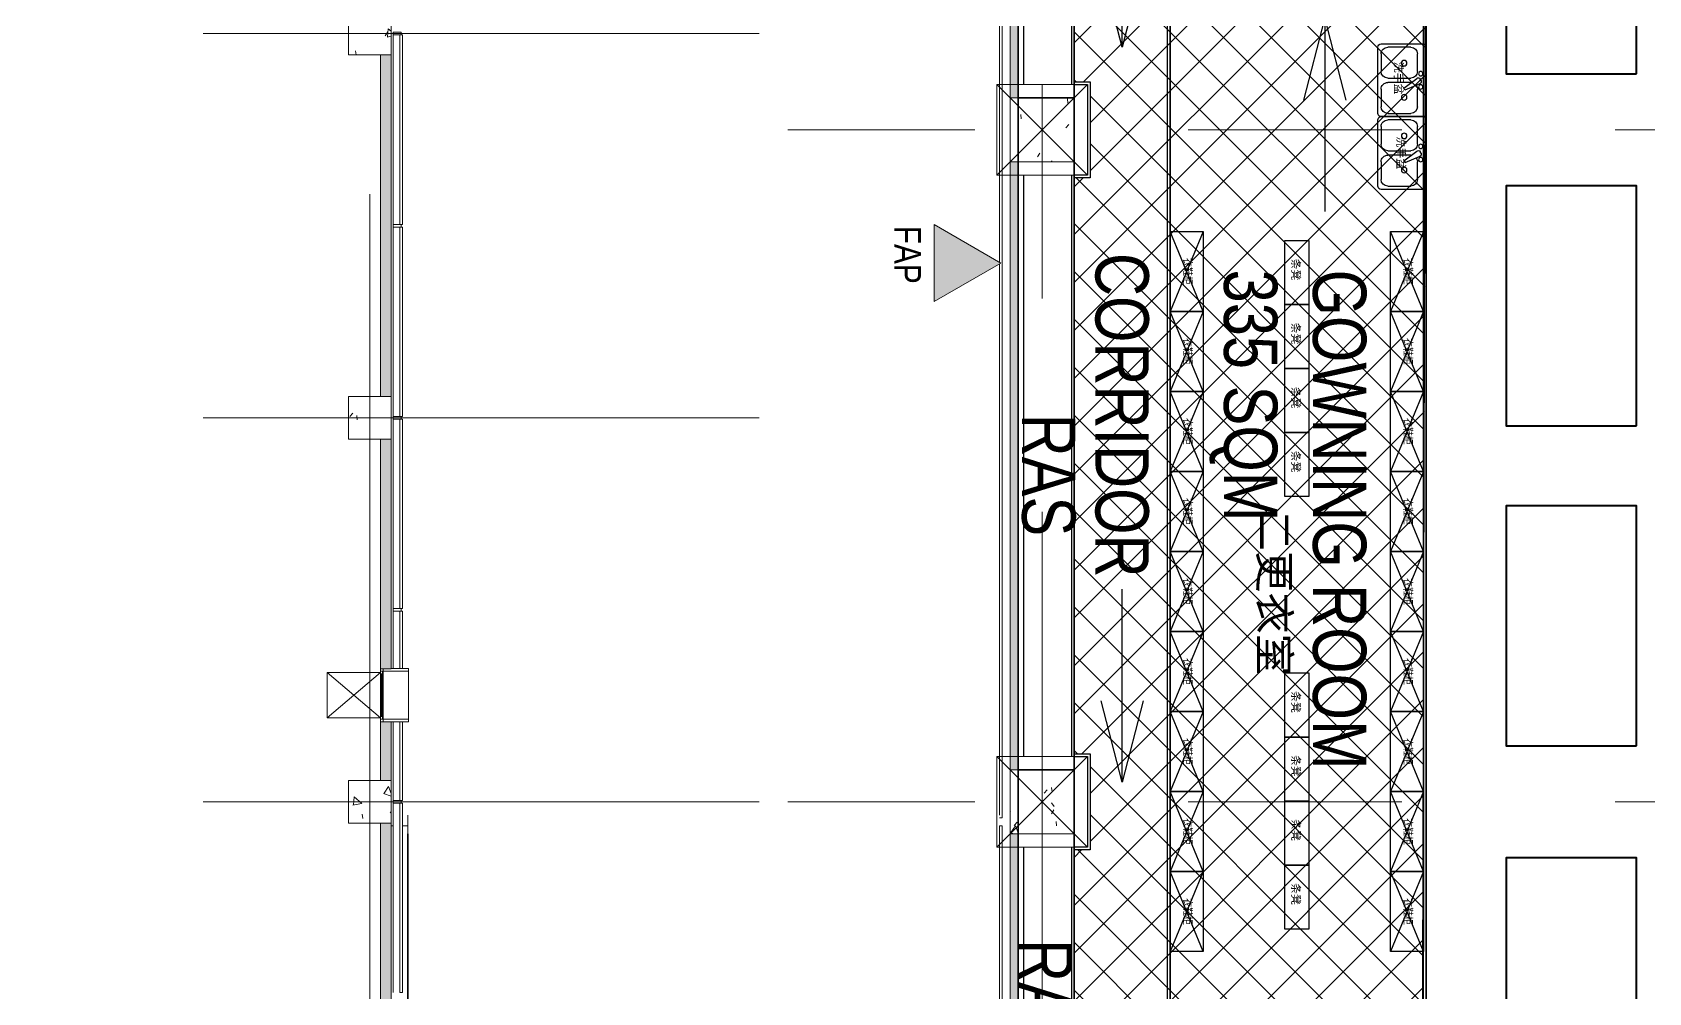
# Model space of a CAD drawing. Extents: x -14231 to 516634, y -267190 to 70805.
# Drawn here: x 388583 to 418883, y -114869 to -96869 of the extents above; entities that cross this region are included whole.
import ezdxf
from ezdxf.enums import TextEntityAlignment as Align

# ---------------------------------------------------------------- set-up
doc = ezdxf.new("R2010")
doc.units = 0
doc.header["$LTSCALE"] = 8
for name, pattern in [('Access Line', [382.3, 250, -132.3]), ('Centre', [7937.5, 1587.5, -1190.625, 3968.75, -1190.625]), ('IDA - Grid Line', [3500, 2000, -500, 500, -500]), ('IDA - Hidden 065', [537.5, 375, -162.5])]:
    doc.linetypes.add(name, pattern=pattern)
doc.layers.get('0').update_dxf_attribs({"color": 1, "linetype": 'CONTINUOUS'})
for name, color, linetype in [('0-1.7M Column', 254, 'CONTINUOUS'), ('0-T100非抗岩棉库板H10000', 1, 'CONTINUOUS'), ('0-T50单抗铝蜂巢库板H3000', 161, 'CONTINUOUS'), ('188K-SM-03-F10-ARCH-PA-Y2257103$0$K-TXT', 7, 'CONTINUOUS'), ('Ceiling FL+3000', 6, 'CONTINUOUS'), ('Ceiling FL+5000', 150, 'CONTINUOUS'), ('CTCI', 4, 'CONTINUOUS'), ('x_plan$0$A-EQPM-PLUM', 142, 'CONTINUOUS'), ('x_plan$0$A-FURN', 44, 'CONTINUOUS'), ('防火一小时岩棉库板隔间（双抗）H10000', 170, 'CONTINUOUS')]:
    doc.layers.add(name, color=color, linetype=linetype)
for name, color, linetype, lineweight in [('A-_--------_A', 7, 'CONTINUOUS', 9), ('A-_ANOTGRID_E', 7, 'CONTINUOUS', 9), ('A-_CLAD----_E', 7, 'CONTINUOUS', 9), ('A-_CLAD----_E1', 7, 'CONTINUOUS', 9), ('A-_FLOR----_E', 7, 'CONTINUOUS', 9), ('A-_WALL----_E', 7, 'CONTINUOUS', 9), ('A-_WALL----_H', 7, 'CONTINUOUS', 9), ('A-_WIND----_E', 7, 'CONTINUOUS', 9), ('A-COLN----_E', 7, 'CONTINUOUS', 9), ('A-COLN----_E1', 7, 'CONTINUOUS', 9)]:
    doc.layers.add(name, color=color, linetype=linetype, lineweight=lineweight)
doc.layers.add('A-_--------_E-', color=7, linetype='CONTINUOUS', lineweight=9, true_color=0x00a600)
doc.styles.add('Arial', font='arial.ttf', dxfattribs={"width": 0.8, "height": 0.25})
doc.styles.add('Arial Narrow_2', font='ARIALN.TTF', dxfattribs={"width": 0.8, "height": 0.22})
doc.styles.add('Site Area', font='arial.ttf', dxfattribs={"width": 0.8})
doc.styles.add('x_plan$0$HZF', font='romansc.shx', dxfattribs={"width": 0.8, "bigfont": 'hzdf.shx'})
doc.styles.add('x_plan$0$XFL10-layout-XXX$0$Standard', font='txt')
doc.dimstyles.new('IDA_-_Arial_-_2_5mm_-_Black_-_Diagonal', dxfattribs={"dimscale": 304.8, "dimtxt": 639.644359, "dimasz": 0.82021, "dimexe": 0.82021, "dimexo": 0.82021, "dimgap": 0, "dimtad": 1, "dimdec": 0, "dimzin": 0, "dimdsep": 46, "dimtxsty": 'Arial Narrow_2', "dimblk1": 'OBLIQUE', "dimblk2": 'OBLIQUE', "dimsah": 1, "dimcen": 0.09, "dimdle": 0.82021, "dimazin": 0, "dimtfac": 1, "dimtdec": 4, "dimtix": 1, "dimtmove": 0, "dimatfit": 3, "dimfxl": 1, "dimtvp": 1, "dimtolj": 1, "dimtzin": 0, "dimarcsym": 2})

# ---------------------------------------------------------------- blocks, each defined once
blk = doc.blocks.new('IDA - Rectangle Column - 800W X 800D-V7-PH1 LEVEL 3 - PROBE')
at = {"layer": 'A-COLN----_E1', "true_color": 0xaaaaaa}
h = blk.add_hatch(dxfattribs=at)
h.set_pattern_fill('FP_9', color=253, style=0, pattern_type=2)
h.set_pattern_definition([(320, (-325556.1, 917457.2), (-159.3907, -1821.8403), [190.5, -2095.5]), (265, (-325556.1, 917457.2), (1910.5674, 352.428), [152.4, -1676.4]), (10.451, (-325569.4, 917305.4), (1751.166, -1469.4262), [161.9, -1780.901]), (316.184, (-325048.1, 917457.2), (-420.428, -2710.791), [285.75, -3143.25]), (6.636, (-325083.2, 917231.3), (2474.276, -2374.0256), [242.85, -2671.351]), (261.184, (-325048, 917457.2), (2474.2525, -2374.05), [228.6, -2514.6]), (291, (-325175.1, 917203.2), (-1022.6516, -1516.1442), [190.5, -2095.5]), (236, (-325175.1, 917203.2), (1841.8805, -618.021), [152.4, -1676.4]), (341.451, (-325260.3, 917076.8), (819.2124, -2134.1713), [161.9, -1780.901]), (307.5, (-325556.1, 917457.2), (845.5504, -30.88603), [83.82, -1572.26, 83.82, -3300.73]), (307.5, (-325556.1, 917457.2), (845.5504, -30.88603), [-1739.9, -1617.98, 83.82, -1598.93]), (277.5, (-325556.1, 917457.2), (1001.80575, -668.1966), [83.82, -886.46, 83.82, -2175.51]), (277.5, (-325556.1, 917457.2), (1001.80575, -668.1966), [-1054.1, -1534.16, 83.82, -557.53]), (237.5, (-325556.1, 918023.6), (-57.2896, -1355.90933), [83.82, -551.18, 83.82, -4526.28]), (237.5, (-325556.1, 918023.6), (-57.2896, -1355.90933), [-718.82, -1897.38, 83.82, -2545.08]), (227.5, (-325556.1, 918277.6), (254.2664, -1481.2932), [83.82, -741.68, 83.82, -3098.8]), (227.5, (-325556.1, 918277.6), (254.2664, -1481.2932), [-909.32, -1231.9, 83.82, -1783.08])])
h.paths.add_polyline_path([(-400, -400), (400, -400), (400, 400), (-400, 400)])
at = {"layer": 'A-COLN----_E', "color": 253, "true_color": 0xaaaaaa}
for p, q in [((400, 400), (-400, 400)), ((-400, 400), (-400, -400)), ((400, -400), (400, 400)), ((-400, -400), (400, -400))]:
    blk.add_line(p, q, dxfattribs=at)
blk = doc.blocks.new('IDA - Rectangle Column - 800W X 800D-V8-PH1 LEVEL 3 - PROBE')
at = {"layer": 'A-COLN----_E1', "true_color": 0xaaaaaa}
h = blk.add_hatch(dxfattribs=at)
h.set_pattern_fill('FP_10', color=253, style=0, pattern_type=2)
h.set_pattern_definition([(320, (-325556.1, 910257.2), (-159.3907, -1821.8403), [190.5, -2095.5]), (265, (-325556.1, 910257.2), (1910.5674, 352.428), [152.4, -1676.4]), (10.451, (-325569.4, 910105.4), (1751.166, -1469.4262), [161.9, -1780.901]), (316.184, (-325048.1, 910257.2), (-420.428, -2710.791), [285.75, -3143.25]), (6.636, (-325083.2, 910031.3), (2474.276, -2374.0256), [242.85, -2671.351]), (261.184, (-325048, 910257.2), (2474.2525, -2374.05), [228.6, -2514.6]), (291, (-325175.1, 910003.2), (-1022.6516, -1516.1442), [190.5, -2095.5]), (236, (-325175.1, 910003.2), (1841.8805, -618.021), [152.4, -1676.4]), (341.451, (-325260.3, 909876.8), (819.2124, -2134.1713), [161.9, -1780.901]), (307.5, (-325556.1, 910257.2), (845.5504, -30.88603), [83.82, -1572.26, 83.82, -3300.73]), (307.5, (-325556.1, 910257.2), (845.5504, -30.88603), [-1739.9, -1617.98, 83.82, -1598.93]), (277.5, (-325556.1, 910257.2), (1001.80575, -668.1966), [83.82, -886.46, 83.82, -2175.51]), (277.5, (-325556.1, 910257.2), (1001.80575, -668.1966), [-1054.1, -1534.16, 83.82, -557.53]), (237.5, (-325556.1, 910823.6), (-57.2896, -1355.90933), [83.82, -551.18, 83.82, -4526.28]), (237.5, (-325556.1, 910823.6), (-57.2896, -1355.90933), [-718.82, -1897.38, 83.82, -2545.08]), (227.5, (-325556.1, 911077.6), (254.2664, -1481.2932), [83.82, -741.68, 83.82, -3098.8]), (227.5, (-325556.1, 911077.6), (254.2664, -1481.2932), [-909.32, -1231.9, 83.82, -1783.08])])
h.paths.add_polyline_path([(-400, -400), (400, -400), (400, 400), (-400, 400)])
at = {"layer": 'A-COLN----_E', "color": 253, "true_color": 0xaaaaaa}
for p, q in [((400, 400), (-400, 400)), ((-400, 400), (-400, -400)), ((400, -400), (400, 400)), ((-400, -400), (400, -400))]:
    blk.add_line(p, q, dxfattribs=at)
blk = doc.blocks.new('IDA - Rectangle Column - 800W X 800D-V9-PH1 LEVEL 3 - PROBE')
at = {"layer": 'A-COLN----_E1', "true_color": 0xaaaaaa}
h = blk.add_hatch(dxfattribs=at)
h.set_pattern_fill('FP_11', color=253, style=0, pattern_type=2)
h.set_pattern_definition([(320, (-325556.1, 903057.2), (-159.3907, -1821.8403), [190.5, -2095.5]), (265, (-325556.1, 903057.2), (1910.5674, 352.428), [152.4, -1676.4]), (10.451, (-325569.4, 902905.4), (1751.166, -1469.4262), [161.9, -1780.901]), (316.184, (-325048.1, 903057.2), (-420.428, -2710.791), [285.75, -3143.25]), (6.636, (-325083.2, 902831.3), (2474.276, -2374.0256), [242.85, -2671.351]), (261.184, (-325048, 903057.2), (2474.2525, -2374.05), [228.6, -2514.6]), (291, (-325175.1, 902803.2), (-1022.6516, -1516.1442), [190.5, -2095.5]), (236, (-325175.1, 902803.2), (1841.8805, -618.021), [152.4, -1676.4]), (341.451, (-325260.3, 902676.8), (819.2124, -2134.1713), [161.9, -1780.901]), (307.5, (-325556.1, 903057.2), (845.5504, -30.88603), [83.82, -1572.26, 83.82, -3300.73]), (307.5, (-325556.1, 903057.2), (845.5504, -30.88603), [-1739.9, -1617.98, 83.82, -1598.93]), (277.5, (-325556.1, 903057.2), (1001.80575, -668.1966), [83.82, -886.46, 83.82, -2175.51]), (277.5, (-325556.1, 903057.2), (1001.80575, -668.1966), [-1054.1, -1534.16, 83.82, -557.53]), (237.5, (-325556.1, 903623.6), (-57.2896, -1355.90933), [83.82, -551.18, 83.82, -4526.28]), (237.5, (-325556.1, 903623.6), (-57.2896, -1355.90933), [-718.82, -1897.38, 83.82, -2545.08]), (227.5, (-325556.1, 903877.6), (254.2664, -1481.2932), [83.82, -741.68, 83.82, -3098.8]), (227.5, (-325556.1, 903877.6), (254.2664, -1481.2932), [-909.32, -1231.9, 83.82, -1783.08])])
h.paths.add_polyline_path([(-400, -400), (400, -400), (400, 400), (-400, 400)])
at = {"layer": 'A-COLN----_E', "color": 253, "true_color": 0xaaaaaa}
for p, q in [((400, 400), (-400, 400)), ((-400, 400), (-400, -400)), ((400, -400), (400, 400)), ((-400, -400), (400, -400))]:
    blk.add_line(p, q, dxfattribs=at)
blk = doc.blocks.new('Aluminium Window - 1000L X 1000H - FAP-02 - 2HR-9887457-PH1 LEVEL 3 - PROBE')
at = {"layer": 'A-_WIND----_E', "color": 253, "true_color": 0xaaaaaa}
for p, q in [((-495, 425), (-495, 310)), ((-445, 425), (-495, 425)), ((-445, -50), (-445, 425)), ((455, 425), (-445, 425)), ((505, 425), (455, 425)), ((455, 425), (455, -50)), ((505, 310), (505, 425)), ((-495, 260), (-495, 100)), ((505, 100), (505, 260)), ((-445, -50), (-492, -50)), ((-492, -50), (-445, -50)), ((-492, -100), (-445, -100)), ((-445, -65), (-445, -50)), ((455, -50), (-445, -50)), ((-445, -50), (455, -50)), ((-445, -65), (-445, -100)), ((-395, -65), (-445, -65)), ((-445, -100), (-395, -100)), ((405, -65), (-395, -65)), ((-395, -100), (-395, -65)), ((405, -79), (-395, -79)), ((-395, -79), (-395, -87)), ((-395, -87), (405, -87)), ((-395, -100), (405, -100)), ((455, -65), (405, -65)), ((405, -65), (405, -100)), ((405, -87), (405, -79)), ((405, -100), (455, -100)), ((505, -50), (455, -50)), ((455, -50), (455, -65)), ((455, -50), (505, -50)), ((455, -100), (455, -65)), ((455, -100), (505, -100))]:
    blk.add_line(p, q, dxfattribs=at)
at = {"layer": 'A-_WIND----_E', "color": 253, "linetype": 'Centre', "true_color": 0xaaaaaa}
for p, q in [((-495, 425), (505, 425)), ((-74, 425), (-390, 425))]:
    blk.add_line(p, q, dxfattribs=at)
at = {"layer": 'A-_WIND----_E', "color": 253, "linetype": 'Access Line', "true_color": 0xaaaaaa}
for p, q in [((-420, -1100), (-420, -100)), ((-420, -100), (430, -1100)), ((-420, -1100), (430, -100)), ((430, -1100), (430, -100)), ((-420, -1100), (430, -1100))]:
    blk.add_line(p, q, dxfattribs=at)
blk = doc.blocks.new('System Panel - AlumPanelClad-White-10007495-PH1 LEVEL 3 - PROBE')
at = {"layer": 'A-_CLAD----_E', "color": 253, "true_color": 0xaaaaaa}
for p, q in [((1775, 25), (-1775, 25)), ((-1775, 25), (-1775, -25)), ((1775, -25), (1775, 25)), ((-1775, -25), (1775, -25))]:
    blk.add_line(p, q, dxfattribs=at)
blk = doc.blocks.new('Rectangular Mullion - groove center-10007492-PH1 LEVEL 3 - PROBE')
at = {"layer": 'A-_CLAD----_E1', "color": 253, "true_color": 0xaaaaaa}
blk.add_line((931882, 325991), (935432, 325991), dxfattribs=at)
blk = doc.blocks.new('System Panel - AlumPanelClad-White-10085939-PH1 LEVEL 3 - PROBE')
at = {"layer": 'A-_CLAD----_E', "color": 253, "true_color": 0xaaaaaa}
for p, q in [((-300, 25), (-1775, 25)), ((-1775, 25), (-1775, -25)), ((-300, -25), (-300, 25)), ((1775, 25), (700, 25)), ((700, 25), (700, -25)), ((1775, -25), (1775, 25)), ((-1775, -25), (-300, -25)), ((700, -25), (1775, -25))]:
    blk.add_line(p, q, dxfattribs=at)
blk = doc.blocks.new('Rectangular Mullion - groove center-10085879-PH1 LEVEL 3 - PROBE')
at = {"layer": 'A-_CLAD----_E1', "color": 253, "true_color": 0xaaaaaa}
blk.add_line((913882, 325991), (914957, 325991), dxfattribs=at)
blk = doc.blocks.new('Rectangular Mullion - groove center-9997094-PH1 LEVEL 3 - PROBE')
at = {"layer": 'A-_CLAD----_E1', "color": 253, "true_color": 0xaaaaaa}
for p, q in [((-25, -150), (-25, 0)), ((-25, 0), (25, 0)), ((25, 0), (25, -150)), ((25, -150), (-25, -150))]:
    blk.add_line(p, q, dxfattribs=at)
blk = doc.blocks.new('Rectangular Mullion - groove center-10085933-PH1 LEVEL 3 - PROBE')
at = {"layer": 'A-_CLAD----_E1', "color": 253, "true_color": 0xaaaaaa}
blk.add_line((915957, 325991), (917432, 325991), dxfattribs=at)
blk = doc.blocks.new('1659_F10N-PROBE_A_XF10N_R25_rvt-1-PH1 LEVEL 3 - PROBE')
at = {"layer": 'A-_WALL----_H', "true_color": 0xd4d4d4}
h = blk.add_hatch(dxfattribs=at)
h.set_pattern_fill('FP_1', color=254, style=0, pattern_type=2)
h.set_pattern_definition([(0, (0, 0), (2032, 508), [83.82, -1440.18, 83.82, -1440.18, -8128]), (0, (0, 0), (2032, 508), [-3048, 83.82, -2964.18, 83.82, -1440.18, -3556]), (0, (0, 0), (2032, 508), [-7620, 83.82, -932.18, 83.82, -2456.18]), (120, (762, 254), (-1455.9409, 1505.76362), [83.82, -1440.18, 83.82, -1440.18, -8128]), (120, (762, 254), (-1455.9409, 1505.76362), [-3048, 83.82, -2964.18, 83.82, -1440.18, -3556]), (120, (762, 254), (-1455.9409, 1505.76362), [-7620, 83.82, -932.18, 83.82, -2456.18]), (240, (1016, 1270), (-576.0591, -2013.76362), [83.82, -1440.18, 83.82, -1440.18, -8128]), (240, (1016, 1270), (-576.0591, -2013.76362), [-3048, 83.82, -2964.18, 83.82, -1440.18, -3556]), (240, (1016, 1270), (-576.0591, -2013.76362), [-7620, 83.82, -932.18, 83.82, -2456.18])])
h.paths.add_polyline_path([(938007, 325756), (938657, 325756), (938657, 325956), (938007, 325956), (938007, 325856)])
h.paths.add_polyline_path([(937011, 325756), (937011, 325956), (932257, 325956), (932257, 325756), (936678, 325756)])
h.paths.add_polyline_path([(939457, 325756), (943157, 325756), (943157, 325956), (939457, 325956), (939457, 325930)])
h.paths.add_polyline_path([(931457, 325756), (931457, 325956), (925057, 325956), (925057, 325756)])
h.paths.add_polyline_path([(915957, 325756), (917057, 325756), (917057, 325956), (915957, 325956), (915957, 325856)])
h.paths.add_polyline_path([(918642, 325756), (924257, 325756), (924257, 325956), (917857, 325956), (917857, 325756)])
h.paths.add_polyline_path([(914961, 325756), (914961, 325956), (910657, 325956), (910657, 325756), (914133, 325756)])
h.paths.add_polyline_path([(909857, 325756), (909857, 325956), (903457, 325956), (903457, 325756), (909623, 325756)])
h.paths.add_polyline_path([(902657, 325756), (902657, 325956), (898307, 325956), (898307, 325756), (900605, 325756)])
h.paths.add_polyline_path([(897311, 325756), (897311, 325956), (896257, 325956), (896257, 325756)])
h.paths.add_polyline_path([(895457, 325756), (895457, 325956), (889057, 325956), (889057, 325756), (891587, 325756)])
h.paths.add_polyline_path([(888257, 325756), (888257, 325956), (881857, 325956), (881857, 325756), (882569, 325756)])
h.paths.add_polyline_path([(881057, 325756), (881057, 325956), (878857, 325956), (878857, 325756)])
h.paths.add_polyline_path([(874657, 325756), (877861, 325756), (877861, 325956), (874657, 325956), (874657, 325772)])
h.paths.add_polyline_path([(873550, 325756), (873857, 325756), (873857, 325956), (867457, 325956), (867457, 325756)])
h.paths.add_polyline_path([(866657, 325756), (866657, 325956), (860257, 325956), (860257, 325756), (864532, 325756)])
h.paths.add_polyline_path([(852157, 325756), (856264, 325756), (856264, 325956), (852157, 325956), (852157, 325931)])
h.paths.add_polyline_path([(847157, 325756), (851357, 325756), (851357, 325956), (847157, 325956), (847157, 325769)])
h.paths.add_polyline_path([(859457, 325756), (859457, 325956), (857261, 325956), (857261, 325756)])
at = {"layer": 'A-_ANOTGRID_E', "color": 254, "linetype": 'IDA - Grid Line', "true_color": 0xd4d4d4}
for p, q in [((903057, 294432), (903057, 332853)), ((910257, 294432), (910257, 332853)), ((917457, 294432), (917457, 332853)), ((822064, 325556), (979147, 325556))]:
    blk.add_line(p, q, dxfattribs=at)
at = {"layer": 'A-_WALL----_E', "color": 253, "true_color": 0xaaaaaa}
for p, q in [((909857, 325956), (903457, 325956)), ((903457, 325756), (909857, 325756)), ((914961, 325956), (910657, 325956)), ((910657, 325756), (914961, 325756)), ((914961, 325756), (914961, 325956)), ((917057, 325956), (915957, 325956)), ((915957, 325956), (915957, 325756)), ((915957, 325756), (917057, 325756)), ((924257, 325956), (917857, 325956)), ((917857, 325756), (924257, 325756))]:
    blk.add_line(p, q, dxfattribs=at)
at = {"layer": 'A-_CLAD----_E', "color": 253, "lineweight": 9, "true_color": 0xaaaaaa, "rotation": 180}
for name, p in [('System Panel - AlumPanelClad-White-10007495-PH1 LEVEL 3 - PROBE', (904857, 326141)), ('System Panel - AlumPanelClad-White-10007495-PH1 LEVEL 3 - PROBE', (908457, 326141)), ('System Panel - AlumPanelClad-White-10007495-PH1 LEVEL 3 - PROBE', (912057, 326141)), ('System Panel - AlumPanelClad-White-10085939-PH1 LEVEL 3 - PROBE', (915657, 326141)), ('System Panel - AlumPanelClad-White-10007495-PH1 LEVEL 3 - PROBE', (919257, 326141))]:
    blk.add_blockref(name, p, dxfattribs=at)
at = {"layer": 'A-_CLAD----_E1', "color": 253, "lineweight": 9, "true_color": 0xaaaaaa, "extrusion": (0, 0, -1)}
for p in [(-903057, 326141), (-906657, 326141), (-910257, 326141), (-913857, 326141), (-917457, 326141)]:
    blk.add_blockref('Rectangular Mullion - groove center-9997094-PH1 LEVEL 3 - PROBE', p, dxfattribs=at)
at = {"layer": 'A-_CLAD----_E1', "color": 253, "lineweight": 9, "true_color": 0xaaaaaa}
for name, p in [('Rectangular Mullion - groove center-10007492-PH1 LEVEL 3 - PROBE', (-28800, 0)), ('Rectangular Mullion - groove center-10007492-PH1 LEVEL 3 - PROBE', (-25200, 0)), ('Rectangular Mullion - groove center-10007492-PH1 LEVEL 3 - PROBE', (-21600, 0)), ('Rectangular Mullion - groove center-10085879-PH1 LEVEL 3 - PROBE', (0, 0)), ('Rectangular Mullion - groove center-10085933-PH1 LEVEL 3 - PROBE', (0, 0)), ('Rectangular Mullion - groove center-10007492-PH1 LEVEL 3 - PROBE', (-14400, 0))]:
    blk.add_blockref(name, p, dxfattribs=at)
at = {"layer": 'A-_WIND----_E', "color": 253, "lineweight": 9, "true_color": 0xaaaaaa}
blk.add_blockref('Aluminium Window - 1000L X 1000H - FAP-02 - 2HR-9887457-PH1 LEVEL 3 - PROBE', (915452, 325856), dxfattribs=at)
at = {"layer": 'A-COLN----_E1', "color": 253, "lineweight": 9, "true_color": 0xaaaaaa, "rotation": 89.99999999999993}
for name, p in [('IDA - Rectangle Column - 800W X 800D-V9-PH1 LEVEL 3 - PROBE', (903057, 325556)), ('IDA - Rectangle Column - 800W X 800D-V8-PH1 LEVEL 3 - PROBE', (910257, 325556)), ('IDA - Rectangle Column - 800W X 800D-V7-PH1 LEVEL 3 - PROBE', (917457, 325556))]:
    blk.add_blockref(name, p, dxfattribs=at)
blk = doc.blocks.new('IDA - Rectangle Column - 1200W X 1200D-V79-PH1 LEVEL 3 - PROBE')
at = {"layer": 'A-COLN----_E1'}
h = blk.add_hatch(dxfattribs=at)
h.set_pattern_fill('FP_75', color=256, style=0, pattern_type=2)
h.set_pattern_definition([(50, (-904857.2, -338156.1), (1821.8403, -159.3907), [190.5, -2095.5]), (355, (-904857.2, -338156.1), (-352.428, 1910.5674), [152.4, -1676.4]), (100.451, (-904705.4, -338169.4), (1469.4262, 1751.166), [161.9, -1780.901]), (46.184, (-904857.2, -337648.1), (2710.791, -420.428), [285.75, -3143.25]), (96.636, (-904631.3, -337683.2), (2374.0256, 2474.276), [242.85, -2671.351]), (351.184, (-904857.2, -337648), (2374.05, 2474.2525), [228.6, -2514.6]), (21, (-904603.2, -337775.1), (1516.1442, -1022.6516), [190.5, -2095.5]), (326, (-904603.2, -337775.1), (618.021, 1841.8805), [152.4, -1676.4]), (71.451, (-904476.8, -337860.3), (2134.1713, 819.2124), [161.9, -1780.901]), (37.5, (-904857.2, -338156.1), (30.88603, 845.5504), [83.82, -1572.26, 83.82, -3300.73]), (37.5, (-904857.2, -338156.1), (30.88603, 845.5504), [-1739.9, -1617.98, 83.82, -1598.93]), (7.5, (-904857.2, -338156.1), (668.1966, 1001.80575), [83.82, -886.46, 83.82, -1534.16, -641.35]), (7.5, (-904857.2, -338156.1), (668.1966, 1001.80575), [-2588.26, 83.82, -557.53]), (327.5, (-905423.6, -338156.1), (1355.90933, -57.2896), [83.82, -551.18, 83.82, -4526.28]), (327.5, (-905423.6, -338156.1), (1355.90933, -57.2896), [-718.82, -1897.38, 83.82, -2545.08]), (317.5, (-905677.6, -338156.1), (1481.2932, 254.2664), [83.82, -741.68, 83.82, -3098.8]), (317.5, (-905677.6, -338156.1), (1481.2932, 254.2664), [-909.32, -1231.9, 83.82, -1783.08])])
h.paths.add_polyline_path([(600, -600), (600, 600), (-600, 600), (-600, -600)])
at = {"layer": 'A-COLN----_E'}
for p, q in [((600, 600), (-600, 600)), ((-600, 600), (-600, -600)), ((600, -600), (600, 600)), ((-600, -600), (600, -600))]:
    blk.add_line(p, q, dxfattribs=at)
blk = doc.blocks.new('IDA - Rectangle Column - 1200W X 1200D-V83-PH1 LEVEL 3 - PROBE')
at = {"layer": 'A-COLN----_E1'}
h = blk.add_hatch(dxfattribs=at)
h.set_pattern_fill('FP_79', color=256, style=0, pattern_type=2)
h.set_pattern_definition([(50, (-917457.2, -338156.1), (1821.8403, -159.3907), [190.5, -2095.5]), (355, (-917457.2, -338156.1), (-352.428, 1910.5674), [152.4, -1676.4]), (100.451, (-917305.4, -338169.4), (1469.4262, 1751.166), [161.9, -1780.901]), (46.184, (-917457.2, -337648.1), (2710.791, -420.428), [285.75, -3143.25]), (96.636, (-917231.3, -337683.2), (2374.0256, 2474.276), [242.85, -2671.351]), (351.184, (-917457.2, -337648), (2374.05, 2474.2525), [228.6, -2514.6]), (21, (-917203.2, -337775.1), (1516.1442, -1022.6516), [190.5, -2095.5]), (326, (-917203.2, -337775.1), (618.021, 1841.8805), [152.4, -1676.4]), (71.451, (-917076.8, -337860.3), (2134.1713, 819.2124), [161.9, -1780.901]), (37.5, (-917457.2, -338156.1), (30.88603, 845.5504), [83.82, -1572.26, 83.82, -3300.73]), (37.5, (-917457.2, -338156.1), (30.88603, 845.5504), [-1739.9, -1617.98, 83.82, -1598.93]), (7.5, (-917457.2, -338156.1), (668.1966, 1001.80575), [83.82, -886.46, 83.82, -1534.16, -641.35]), (7.5, (-917457.2, -338156.1), (668.1966, 1001.80575), [-2588.26, 83.82, -557.53]), (327.5, (-918023.6, -338156.1), (1355.90933, -57.2896), [83.82, -551.18, 83.82, -4526.28]), (327.5, (-918023.6, -338156.1), (1355.90933, -57.2896), [-718.82, -1897.38, 83.82, -2545.08]), (317.5, (-918277.6, -338156.1), (1481.2932, 254.2664), [83.82, -741.68, 83.82, -3098.8]), (317.5, (-918277.6, -338156.1), (1481.2932, 254.2664), [-909.32, -1231.9, 83.82, -1783.08])])
h.paths.add_polyline_path([(600, -600), (600, 600), (-600, 600), (-600, -600)])
at = {"layer": 'A-COLN----_E'}
for p, q in [((600, 600), (-600, 600)), ((-600, 600), (-600, -600)), ((600, -600), (600, 600)), ((-600, -600), (600, -600))]:
    blk.add_line(p, q, dxfattribs=at)
blk = doc.blocks.new('_Oblique')
at = {"color": 0, "linetype": 'ByBlock', "lineweight": -2}
blk.add_line((-0.5, -0.5), (0.5, 0.5), dxfattribs=at)
blk = doc.blocks.new('A$C3c950bc4')
at = {"layer": 'A-COLN----_E1', "color": 8, "lineweight": 9}
for p, q in [((38650, 850), (36950, -850)), ((36950, 850), (38650, -850)), ((51250, 850), (49550, -850)), ((49550, 850), (51250, -850))]:
    blk.add_line(p, q, dxfattribs=at)
for points in [[(36950, 850), (38650, 850), (38650, -850), (36950, -850)], [(49550, 850), (51250, 850), (51250, -850), (49550, -850)]]:
    blk.add_lwpolyline(points, close=True, dxfattribs=at)
blk = doc.blocks.new('x_plan$0$XFL30-ARCH-PA$0$A$C61426207')
for p, q in [((0, 33, 0), (0, 451, 0)), ((33, 484, 0), (693, 484, 0)), ((33, 330, 0), (33, 99, 0)), ((275, 396, 0), (99, 396, 0)), ((341, 99, 0), (341, 330, 0)), ((441, 260, 0), (344, 390, 0)), ((365, 432, 0), (350, 423, 0)), ((385, 329, 0), (385, 99, 0)), ((397, 421, 0), (461, 271, 0)), ((627, 396, 0), (451, 396, 0)), ((693, 99, 0), (693, 330, 0)), ((726, 451, 0), (726, 33, 0)), ((461, 271, 0), (441, 260, 0)), ((693, 0, 0), (33, 0, 0)), ((99, 33, 0), (275, 33, 0)), ((451, 33, 0), (627, 33, 0))]:
    blk.add_line(p, q)
at = {"extrusion": (0, 0, -1)}
for centre, major_axis, start_param, end_param in [((33, 451, 0), (23.3, -23.3), 2.356194, 3.926991), ((99, 330, 0), (46.7, 46.7), 3.926991, 5.497787), ((275, 330, 0), (46.7, 46.7), 5.497787, 7.068583), ((361, 404, 0), (15.6, 15.6), 3.238243, 4.974188), ((376, 413, 0), (15.6, -15.6), 3.403392, 5.139337), ((451, 330, 0), (46.7, 46.7), 4.91497, 5.497787), ((627, 330, 0), (46.7, 46.7), 5.497787, 7.068583), ((693, 451, 0), (23.3, -23.3), 3.926991, 5.497787), ((33, 33, 0), (23.3, -23.3), 0.785398, 2.356194), ((99, 99, 0), (46.7, 46.7), 2.356194, 3.926991), ((275, 99, 0), (46.7, 46.7), 0.785398, 2.356194), ((451, 99, 0), (46.7, 46.7), 2.356194, 3.926991), ((627, 99, 0), (46.7, 46.7), 0.785398, 2.356194), ((693, 33, 0), (23.3, -23.3), 5.497787, 7.068583)]:
    blk.add_ellipse(centre, major_axis=major_axis, ratio=1, start_param=start_param, end_param=end_param, dxfattribs=at)
for centre, major_axis in [((297, 429, 0), (15.6, 15.6)), ((429, 429, 0), (15.6, 15.6)), ((192, 264, 0), (19.4, 19.4)), ((533, 264, 0), (19.4, 19.4))]:
    blk.add_ellipse(centre, major_axis=major_axis, ratio=1, dxfattribs=at)

msp = doc.modelspace()

# ---------------------------------------------------------------- hatches: boundary and pattern name
at = {"layer": 'A-_--------_A', "lineweight": 5, "true_color": 0xff0000}
msp.add_hatch(color=1, dxfattribs=at).paths.add_polyline_path([(405488, -101915.4), (406738, -101193.7), (405488, -100472)])
at = {"layer": 'A-_WALL----_H', "true_color": 0x808080}
h = msp.add_hatch(dxfattribs=at)
h.set_pattern_fill('FP_1', color=8, angle=-90, style=0, pattern_type=2)
h.set_pattern_definition([(270, (69356.9, 806163.47), (508, -2032), [83.82, -1440.18, 83.82, -1440.18, -8128]), (270, (69356.9, 806163.47), (508, -2032), [-3048, 83.82, -2964.18, 83.82, -1440.18, -3556]), (270, (69356.9, 806163.47), (508, -2032), [-7620, 83.82, -932.18, 83.82, -2456.18]), (30, (69610.9, 805401.47), (1505.76362, 1455.9409), [83.82, -1440.18, 83.82, -1440.18, -8128]), (30, (69610.9, 805401.47), (1505.76362, 1455.9409), [-3048, 83.82, -2964.18, 83.82, -1440.18, -3556]), (30, (69610.9, 805401.47), (1505.76362, 1455.9409), [-7620, 83.82, -932.18, 83.82, -2456.18]), (150, (70626.9, 805147.47), (-2013.76362, 576.0591), [83.82, -1440.18, 83.82, -1440.18, -8128]), (150, (70626.9, 805147.47), (-2013.76362, 576.0591), [-3048, 83.82, -2964.18, 83.82, -1440.18, -3556]), (150, (70626.9, 805147.47), (-2013.76362, 576.0591), [-7620, 83.82, -932.18, 83.82, -2456.18])])
h.paths.add_polyline_path([(406913, -129293.5), (407063, -129293.5), (407063, -124493.7), (406913, -124493.7)])
h.paths.add_polyline_path([(406913, -123293.7), (407063, -123293.7), (407063, -111893.7), (406913, -111893.7), (406913, -112478.2)])
h.paths.add_polyline_path([(406913, -110693.7), (407063, -110693.7), (407063, -99293.7), (406913, -99293.7)])
h.paths.add_polyline_path([(406913, -98093.7), (407063, -98093.7), (407063, -86693.7), (406913, -86693.7), (406913, -94441.7)])
h.paths.add_polyline_path([(406913, -85493.7), (407063, -85493.7), (407063, -74093.7), (406913, -74093.7), (406913, -76405.1)])
h.paths.add_polyline_path([(406913, -72893.7), (407063, -72893.7), (407063, -61493.7), (406913, -61493.7)])
at = {"layer": 'Ceiling FL+3000', "lineweight": -3}
h = msp.add_hatch(dxfattribs=at)
h.set_pattern_fill('ANSI37', color=256, scale=200, angle=-90)
h.set_pattern_definition([(315, (-228483.1, 1495235.2), (449.0128, 449.0128), []), (45, (-228483.1, 1495235.2), (-449.0128, 449.0128), [])])
h.paths.add_polyline_path([(414713, -90493.7), (408113, -90493.7), (408113, -97793.7), (408413, -97793.7), (408413, -99593.7), (408113, -99593.7), (408113, -110393.7), (408413, -110393.7), (408413, -112193.7), (408113, -112193.7), (408113, -118293.7), (407163, -118293.7), (407163, -122993.7), (408413, -122993.7), (408413, -124493.7), (408416.1, -124793.8), (407162.9, -124792.1), (407162.9, -129193.5), (410012.8, -129193.5), (410014.1, -129243.5), (414613, -129243.5)])

# ---------------------------------------------------------------- linework, layer by layer
at = {"linetype": 'IDA - Hidden 065', "ltscale": 3}
msp.add_lwpolyline([(414713, -60443.7), (414713, -129293.5), (413763, -129293.5)], dxfattribs=at)
at = {"color": 4}
for points in [[(407063, -90493.7), (407063, -98093.7), (408113, -98093.7), (408113, -90493.7)], [(407063, -98093.7), (407063, -110693.7), (408113, -110693.7), (408113, -98093.7)], [(407063, -110693.7), (407063, -118293.7), (408113, -118293.7), (408113, -110693.7)]]:
    msp.add_lwpolyline(points, close=True, dxfattribs=at)
at = {"color": 6, "lineweight": 35}
msp.add_lwpolyline([(407063, -129293.5), (407063, -90493.7), (414713, -90493.7), (414713, -129293.5)], close=True, dxfattribs=at)
at = {"color": 2, "lineweight": 40}
for points in [[(418653, -97643.7), (418653, -93143.7), (416213, -93143.7), (416213, -97643.7)], [(418653, -110243.7), (418653, -105743.7), (416213, -105743.7), (416213, -110243.7)]]:
    msp.add_lwpolyline(points, close=True, dxfattribs=at)
at = {"color": 2, "lineweight": 40, "elevation": 0}
for points in [[(418653, -104243.7), (418653, -99743.7), (416213, -99743.7), (416213, -104243.7)], [(418653, -116843.7), (418653, -112343.7), (416213, -112343.7), (416213, -116843.7)]]:
    msp.add_lwpolyline(points, close=True, dxfattribs=at)
at = {"layer": '0-T100非抗岩棉库板H10000', "lineweight": -3}
for p, q in [((407063, -90493.7), (407063, -97843.7)), ((407163, -90493.7), (407163, -97843.7)), ((407063, -99543.7), (407063, -110443.7)), ((407163, -99543.7), (407163, -110443.7)), ((407063, -112143.7), (407063, -118293.7)), ((407163, -112143.7), (407163, -118293.7))]:
    msp.add_line(p, q, dxfattribs=at)
at = {"layer": '0-T50单抗铝蜂巢库板H3000', "lineweight": -3}
for p, q in [((408063, -90543.7), (408063, -97843.7)), ((408113, -90543.7), (408113, -97843.7)), ((409863, -124493.7), (409863, -90543.7)), ((409913, -124493.7), (409913, -90543.7)), ((408113, -97793.7), (408413, -97793.7)), ((408113, -97843.7), (408363, -97843.7)), ((408363, -97843.7), (408363, -99543.7)), ((408413, -97793.7), (408413, -99593.7)), ((408063, -99543.7), (408063, -110443.7)), ((408113, -99543.7), (408113, -110443.7)), ((408363, -99543.7), (408113, -99543.7)), ((408413, -99593.7), (408113, -99593.7)), ((408113, -110393.7), (408413, -110393.7)), ((408113, -110443.7), (408363, -110443.7)), ((408363, -110443.7), (408363, -112143.7)), ((408413, -110393.7), (408413, -112193.7)), ((408063, -112143.7), (408063, -118293.7)), ((408113, -112143.7), (408113, -118293.7)), ((408363, -112143.7), (408113, -112143.7)), ((408413, -112193.7), (408113, -112193.7))]:
    msp.add_line(p, q, dxfattribs=at)
at = {"layer": 'A-_--------_A', "color": 1, "true_color": 0xff0000}
for p, q in [((405488, -100472), (405488, -101915.4)), ((406738, -101193.7), (405488, -100472)), ((406738, -101193.7), (405488, -100472)), ((405488, -100472), (405488, -101915.4)), ((405488, -101915.4), (406738, -101193.7)), ((405488, -101915.4), (406738, -101193.7))]:
    msp.add_line(p, q, dxfattribs=at)
at = {"layer": 'A-_--------_E-', "color": 7, "lineweight": 35}
msp.add_line((395619.8, -111893.7), (395619.8, -123293.7), dxfattribs=at)
at = {"layer": 'A-_ANOTGRID_E', "color": 8, "linetype": 'IDA - Grid Line', "true_color": 0x808080}
for p, q in [((407513, -149857.8), (407513, -50848.6)), ((490253.6, -98693.7), (402743.7, -98693.7)), ((490253.6, -111293.7), (402743.7, -111293.7))]:
    msp.add_line(p, q, dxfattribs=at)
at = {"layer": 'A-_FLOR----_E'}
for p, q in [((395348, -111743.7), (395313, -111743.7)), ((395619.8, -111743.7), (395523, -111743.7))]:
    msp.add_line(p, q, dxfattribs=at)
at = {"layer": 'A-_WALL----_E'}
for p, q in [((406763, -74243.7), (406763, -111593.7)), ((406713, -81508.1), (406713, -101179.3)), ((406913, -98093.7), (406913, -86693.7)), ((406913, -86693.7), (406913, -98093.7)), ((407063, -98093.7), (407063, -86693.7)), ((406913, -110693.7), (406913, -99293.7)), ((406913, -99293.7), (406913, -110693.7)), ((407063, -110693.7), (407063, -99293.7)), ((406713, -101208.1), (406713, -111543.7)), ((395619.8, -111543.7), (395619.8, -111743.7)), ((395619.8, -111743.7), (395619.8, -111893.7)), ((406713, -111593.7), (406763, -111593.7)), ((406713, -111743.7), (406713, -126379.3)), ((406713, -111743.7), (406763, -111743.7)), ((406763, -111743.7), (406763, -140193.7)), ((406913, -123293.7), (406913, -111893.7)), ((406913, -111893.7), (406913, -123293.7)), ((407063, -123293.7), (407063, -111893.7))]:
    msp.add_line(p, q, dxfattribs=at)
at = {"layer": 'Ceiling FL+3000', "lineweight": -3}
msp.add_lwpolyline([(414713, -90493.7), (408113, -90493.7), (408113, -97793.7), (408413, -97793.7), (408413, -99593.7), (408113, -99593.7), (408113, -110393.7), (408413, -110393.7), (408413, -112193.7), (408113, -112193.7), (408113, -118293.7), (407163, -118293.7), (407163, -122993.7), (408413, -122993.7), (408413, -124493.7), (408416.1, -124793.8), (407162.9, -124792.1), (407162.9, -129193.5), (410012.8, -129193.5), (410014.1, -129243.5), (414613, -129243.5)], close=True, dxfattribs=at)
at = {"layer": 'Ceiling FL+5000', "lineweight": -3}
msp.add_lwpolyline([(407163, -74393.7), (407163, -85193.7), (408413, -85193.7), (408413, -86993.7), (407163, -86993.7), (407163, -90493.7), (414713, -90493.7), (414713, -126993.7), (479313, -126993.7)], dxfattribs=at)
at = {"layer": 'CTCI', "color": 2, "lineweight": 35}
msp.add_lwpolyline([(482563, -63793.7), (474913, -63793.7), (474913, -70393.7), (450013, -70393.7), (450013, -74093.7), (427613, -74093.7), (427613, -68393.7), (406913, -68393.7), (406913, -90493.7), (414713, -90493.7), (414713, -126993.7), (419513, -126993.7), (419513, -126993.7), (479313, -126993.7), (479313, -127693.7), (482563, -127693.7), (482563, -63793.7)], dxfattribs=at)
at = {"layer": 'CTCI', "color": 3, "lineweight": 35}
msp.add_lwpolyline([(409913, -118293.7), (409913, -90493.7), (408113, -90493.7), (408113, -118293.7)], close=True, dxfattribs=at)
at = {"layer": 'x_plan$0$A-FURN', "ltscale": 2}
for p, q in [((410533, -100598.8), (409913, -102098.8)), ((410533, -102098.8), (409913, -100598.8)), ((414663, -100598.8), (414043, -102098.8)), ((414663, -102098.8), (414043, -100598.8)), ((410533, -102098.8), (409913, -103598.8)), ((410533, -103598.8), (409913, -102098.8)), ((414663, -102098.8), (414043, -103598.8)), ((414663, -103598.8), (414043, -102098.8)), ((410533, -103598.8), (409913, -105098.8)), ((410533, -105098.8), (409913, -103598.8)), ((414663, -103598.8), (414043, -105098.8)), ((414663, -105098.8), (414043, -103598.8)), ((410533, -105098.8), (409913, -106598.8)), ((410533, -106598.8), (409913, -105098.8)), ((414663, -105098.8), (414043, -106598.8)), ((414663, -106598.8), (414043, -105098.8)), ((410533, -106598.8), (409913, -108098.8)), ((410533, -108098.8), (409913, -106598.8)), ((414663, -106598.8), (414043, -108098.8)), ((414663, -108098.8), (414043, -106598.8)), ((410533, -108098.8), (409913, -109598.8)), ((410533, -109598.8), (409913, -108098.8)), ((414663, -108098.8), (414043, -109598.8)), ((414663, -109598.8), (414043, -108098.8)), ((410533, -109598.8), (409913, -111098.8)), ((410533, -111098.8), (409913, -109598.8)), ((414663, -109598.8), (414043, -111098.8)), ((414663, -111098.8), (414043, -109598.8)), ((410533, -111098.8), (409913, -112598.8)), ((410533, -112598.8), (409913, -111098.8)), ((414663, -111098.8), (414043, -112598.8)), ((414663, -112598.8), (414043, -111098.8)), ((410533, -112598.8), (409913, -114098.8)), ((410533, -114098.8), (409913, -112598.8)), ((414663, -112598.8), (414043, -114098.8)), ((414663, -114098.8), (414043, -112598.8))]:
    msp.add_line(p, q, dxfattribs=at)
for points in [[(410533, -100598.8), (410533, -102098.8), (409913, -102098.8), (409913, -100598.8)], [(412513, -100770.6), (412513, -101970.6), (412063, -101970.6), (412063, -100770.6)], [(414663, -100598.8), (414663, -102098.8), (414043, -102098.8), (414043, -100598.8)], [(410533, -102098.8), (410533, -103598.8), (409913, -103598.8), (409913, -102098.8)], [(412513, -101970.6), (412513, -103170.6), (412063, -103170.6), (412063, -101970.6)], [(414663, -102098.8), (414663, -103598.8), (414043, -103598.8), (414043, -102098.8)], [(412513, -103170.6), (412513, -104370.6), (412063, -104370.6), (412063, -103170.6)], [(410533, -103598.8), (410533, -105098.8), (409913, -105098.8), (409913, -103598.8)], [(414663, -103598.8), (414663, -105098.8), (414043, -105098.8), (414043, -103598.8)], [(412513, -104370.6), (412513, -105570.6), (412063, -105570.6), (412063, -104370.6)], [(410533, -105098.8), (410533, -106598.8), (409913, -106598.8), (409913, -105098.8)], [(414663, -105098.8), (414663, -106598.8), (414043, -106598.8), (414043, -105098.8)], [(410533, -106598.8), (410533, -108098.8), (409913, -108098.8), (409913, -106598.8)], [(414663, -106598.8), (414663, -108098.8), (414043, -108098.8), (414043, -106598.8)], [(410533, -108098.8), (410533, -109598.8), (409913, -109598.8), (409913, -108098.8)], [(414663, -108098.8), (414663, -109598.8), (414043, -109598.8), (414043, -108098.8)], [(412513, -108876.8), (412513, -110076.8), (412063, -110076.8), (412063, -108876.8)], [(410533, -109598.8), (410533, -111098.8), (409913, -111098.8), (409913, -109598.8)], [(414663, -109598.8), (414663, -111098.8), (414043, -111098.8), (414043, -109598.8)], [(412513, -110076.8), (412513, -111276.8), (412063, -111276.8), (412063, -110076.8)], [(410533, -111098.8), (410533, -112598.8), (409913, -112598.8), (409913, -111098.8)], [(414663, -111098.8), (414663, -112598.8), (414043, -112598.8), (414043, -111098.8)], [(412513, -111276.8), (412513, -112476.8), (412063, -112476.8), (412063, -111276.8)], [(410533, -112598.8), (410533, -114098.8), (409913, -114098.8), (409913, -112598.8)], [(412513, -112476.8), (412513, -113676.8), (412063, -113676.8), (412063, -112476.8)], [(414663, -112598.8), (414663, -114098.8), (414043, -114098.8), (414043, -112598.8)]]:
    msp.add_lwpolyline(points, close=True, dxfattribs=at)
at = {"layer": '防火一小时岩棉库板隔间（双抗）H10000'}
for p, q in [((414663, -126893.6), (414663, -90543.7)), ((414713, -126893.6), (414713, -90493.7))]:
    msp.add_line(p, q, dxfattribs=at)

# ---------------------------------------------------------------- block references
at = {"lineweight": 5, "rotation": 270}
msp.add_blockref('1659_F10N-PROBE_A_XF10N_R25_rvt-1-PH1 LEVEL 3 - PROBE', (69356.9, 806163.5), dxfattribs=at)
at = {"layer": '0-1.7M Column', "color": 30, "lineweight": 35, "true_color": 0xf26722, "rotation": 270}
msp.add_blockref('A$C3c950bc4', (407513, -60893.7), dxfattribs=at)
at = {"layer": 'A-COLN----_E1', "lineweight": 9, "rotation": 270}
for name, p in [('IDA - Rectangle Column - 1200W X 1200D-V79-PH1 LEVEL 3 - PROBE', (407513, -98693.7)), ('IDA - Rectangle Column - 1200W X 1200D-V83-PH1 LEVEL 3 - PROBE', (407513, -111293.7))]:
    msp.add_blockref(name, p, dxfattribs=at)
at = {"layer": 'x_plan$0$A-EQPM-PLUM', "xscale": 1.876704683683233, "yscale": 1.876704683683233, "zscale": 1.876704683683233, "rotation": 270}
for p in [(413804.7, -97086.8, 0), (413804.7, -98449.3, 0)]:
    msp.add_blockref('x_plan$0$XFL30-ARCH-PA$0$A$C61426207', p, dxfattribs=at)

# ---------------------------------------------------------------- texts
at = {"color": 4, "lineweight": 53, "char_height": 1000, "attachment_point": 1, "rotation": 270, "style": 'Site Area'}
for s, insert, width in [('CORRIDOR', (409512.4, -101004.4), 1624.037), ('RAS', (408137.5, -104015.5), 1789.079), ('RAS', (408081.4, -113863.1), 1624.037)]:
    msp.add_mtext(s, dxfattribs=dict(at, insert=insert, width=width))
at = {"color": 6, "lineweight": 53, "insert": (413588.9, -101315.5), "char_height": 1000, "width": 10825.53, "attachment_point": 1, "rotation": 270, "style": 'Site Area'}
msp.add_mtext('GOWNING ROOM 335 SQM', dxfattribs=at)
at = {"layer": '188K-SM-03-F10-ARCH-PA-Y2257103$0$K-TXT', "style": 'Arial'}
msp.add_text('二更衣室', height=570, rotation=270, dxfattribs=at).set_placement((411882.9, -107366.8), align=Align.MIDDLE)
at = {"layer": 'A-_--------_A', "color": 1, "true_color": 0xff0000, "insert": (405242.6, -100494.8), "char_height": 500, "width": 1683.544, "attachment_point": 1, "rotation": 270, "style": 'Arial'}
msp.add_mtext('FAP', dxfattribs=at)
at = {"layer": 'x_plan$0$A-FURN', "ltscale": 2, "char_height": 150, "rotation": 270}
for s, insert, width, attachment_point, style in [('{\\fSimSun|b1|i0|c134|p2;洗手盆}', (414104.3, -97726.7), 1047.851, 8, 'x_plan$0$XFL10-layout-XXX$0$Standard'), ('{\\fSimSun|b1|i0|c134|p2;洗手盆}', (414148.6, -99126.4, 0), 1047.851, 8, 'x_plan$0$XFL10-layout-XXX$0$Standard'), ('{\\fSimSun|b0|i0|c134|p2;衣鞋柜}', (410317.6, -101097.4), 522.624, 1, 'x_plan$0$HZF'), ('{\\fFangSong_GB2312|b1|i0|c134|p49;条凳}', (412176.9, -101313.6), 443.75, 8, 'x_plan$0$XFL10-layout-XXX$0$Standard'), ('{\\fSimSun|b0|i0|c134|p2;衣鞋柜}', (414447.6, -101097.4), 522.624, 1, 'x_plan$0$HZF'), ('{\\fFangSong_GB2312|b1|i0|c134|p49;条凳}', (412176.9, -102513.6), 443.75, 8, 'x_plan$0$XFL10-layout-XXX$0$Standard'), ('{\\fSimSun|b0|i0|c134|p2;衣鞋柜}', (410317.6, -102597.4), 522.624, 1, 'x_plan$0$HZF'), ('{\\fSimSun|b0|i0|c134|p2;衣鞋柜}', (414447.6, -102597.4), 522.624, 1, 'x_plan$0$HZF'), ('{\\fFangSong_GB2312|b1|i0|c134|p49;条凳}', (412176.9, -103713.6), 443.75, 8, 'x_plan$0$XFL10-layout-XXX$0$Standard'), ('{\\fSimSun|b0|i0|c134|p2;衣鞋柜}', (410317.6, -104097.4), 522.624, 1, 'x_plan$0$HZF'), ('{\\fSimSun|b0|i0|c134|p2;衣鞋柜}', (414447.6, -104097.4), 522.624, 1, 'x_plan$0$HZF'), ('{\\fFangSong_GB2312|b1|i0|c134|p49;条凳}', (412176.9, -104913.6), 443.75, 8, 'x_plan$0$XFL10-layout-XXX$0$Standard'), ('{\\fSimSun|b0|i0|c134|p2;衣鞋柜}', (410317.6, -105597.4), 522.624, 1, 'x_plan$0$HZF'), ('{\\fSimSun|b0|i0|c134|p2;衣鞋柜}', (414447.6, -105597.4), 522.624, 1, 'x_plan$0$HZF'), ('{\\fSimSun|b0|i0|c134|p2;衣鞋柜}', (410317.6, -107097.4), 522.624, 1, 'x_plan$0$HZF'), ('{\\fSimSun|b0|i0|c134|p2;衣鞋柜}', (414447.6, -107097.4), 522.624, 1, 'x_plan$0$HZF'), ('{\\fSimSun|b0|i0|c134|p2;衣鞋柜}', (410317.6, -108597.4), 522.624, 1, 'x_plan$0$HZF'), ('{\\fSimSun|b0|i0|c134|p2;衣鞋柜}', (414447.6, -108597.4), 522.624, 1, 'x_plan$0$HZF'), ('{\\fFangSong_GB2312|b1|i0|c134|p49;条凳}', (412176.9, -109419.8), 443.75, 8, 'x_plan$0$XFL10-layout-XXX$0$Standard'), ('{\\fSimSun|b0|i0|c134|p2;衣鞋柜}', (410317.6, -110097.4), 522.624, 1, 'x_plan$0$HZF'), ('{\\fSimSun|b0|i0|c134|p2;衣鞋柜}', (414447.6, -110097.4), 522.624, 1, 'x_plan$0$HZF'), ('{\\fFangSong_GB2312|b1|i0|c134|p49;条凳}', (412176.9, -110619.8), 443.75, 8, 'x_plan$0$XFL10-layout-XXX$0$Standard'), ('{\\fSimSun|b0|i0|c134|p2;衣鞋柜}', (410317.6, -111597.4), 522.624, 1, 'x_plan$0$HZF'), ('{\\fFangSong_GB2312|b1|i0|c134|p49;条凳}', (412176.9, -111819.8), 443.75, 8, 'x_plan$0$XFL10-layout-XXX$0$Standard'), ('{\\fSimSun|b0|i0|c134|p2;衣鞋柜}', (414447.6, -111597.4), 522.624, 1, 'x_plan$0$HZF'), ('{\\fFangSong_GB2312|b1|i0|c134|p49;条凳}', (412176.9, -113019.8), 443.75, 8, 'x_plan$0$XFL10-layout-XXX$0$Standard'), ('{\\fSimSun|b0|i0|c134|p2;衣鞋柜}', (410317.6, -113097.4), 522.624, 1, 'x_plan$0$HZF'), ('{\\fSimSun|b0|i0|c134|p2;衣鞋柜}', (414447.6, -113097.4), 522.624, 1, 'x_plan$0$HZF')]:
    msp.add_mtext(s, dxfattribs=dict(at, insert=insert, width=width, attachment_point=attachment_point, style=style))

# ---------------------------------------------------------------- leaders
at = {"layer": 'CTCI', "color": 2, "lineweight": 25}
for points in [[(409013, -97148.5), (409013, -93533.9)], [(409013, -110921), (409013, -107306.3)]]:
    msp.add_leader(points, dimstyle='IDA_-_Arial_-_2_5mm_-_Black_-_Diagonal', override={"dimasz": 5, "dimgap": 0, "dimtad": 0, "dimldrblk": 'Open30'}, dxfattribs=at)
at = {"layer": 'CTCI', "color": 1, "lineweight": 25}
msp.add_leader([(412811.7, -96613.8), (412811.7, -100228.5)], dimstyle='IDA_-_Arial_-_2_5mm_-_Black_-_Diagonal', override={"dimasz": 5, "dimgap": 0, "dimtad": 0, "dimldrblk": 'Open30'}, dxfattribs=at)

doc.saveas('drawing.dxf')
